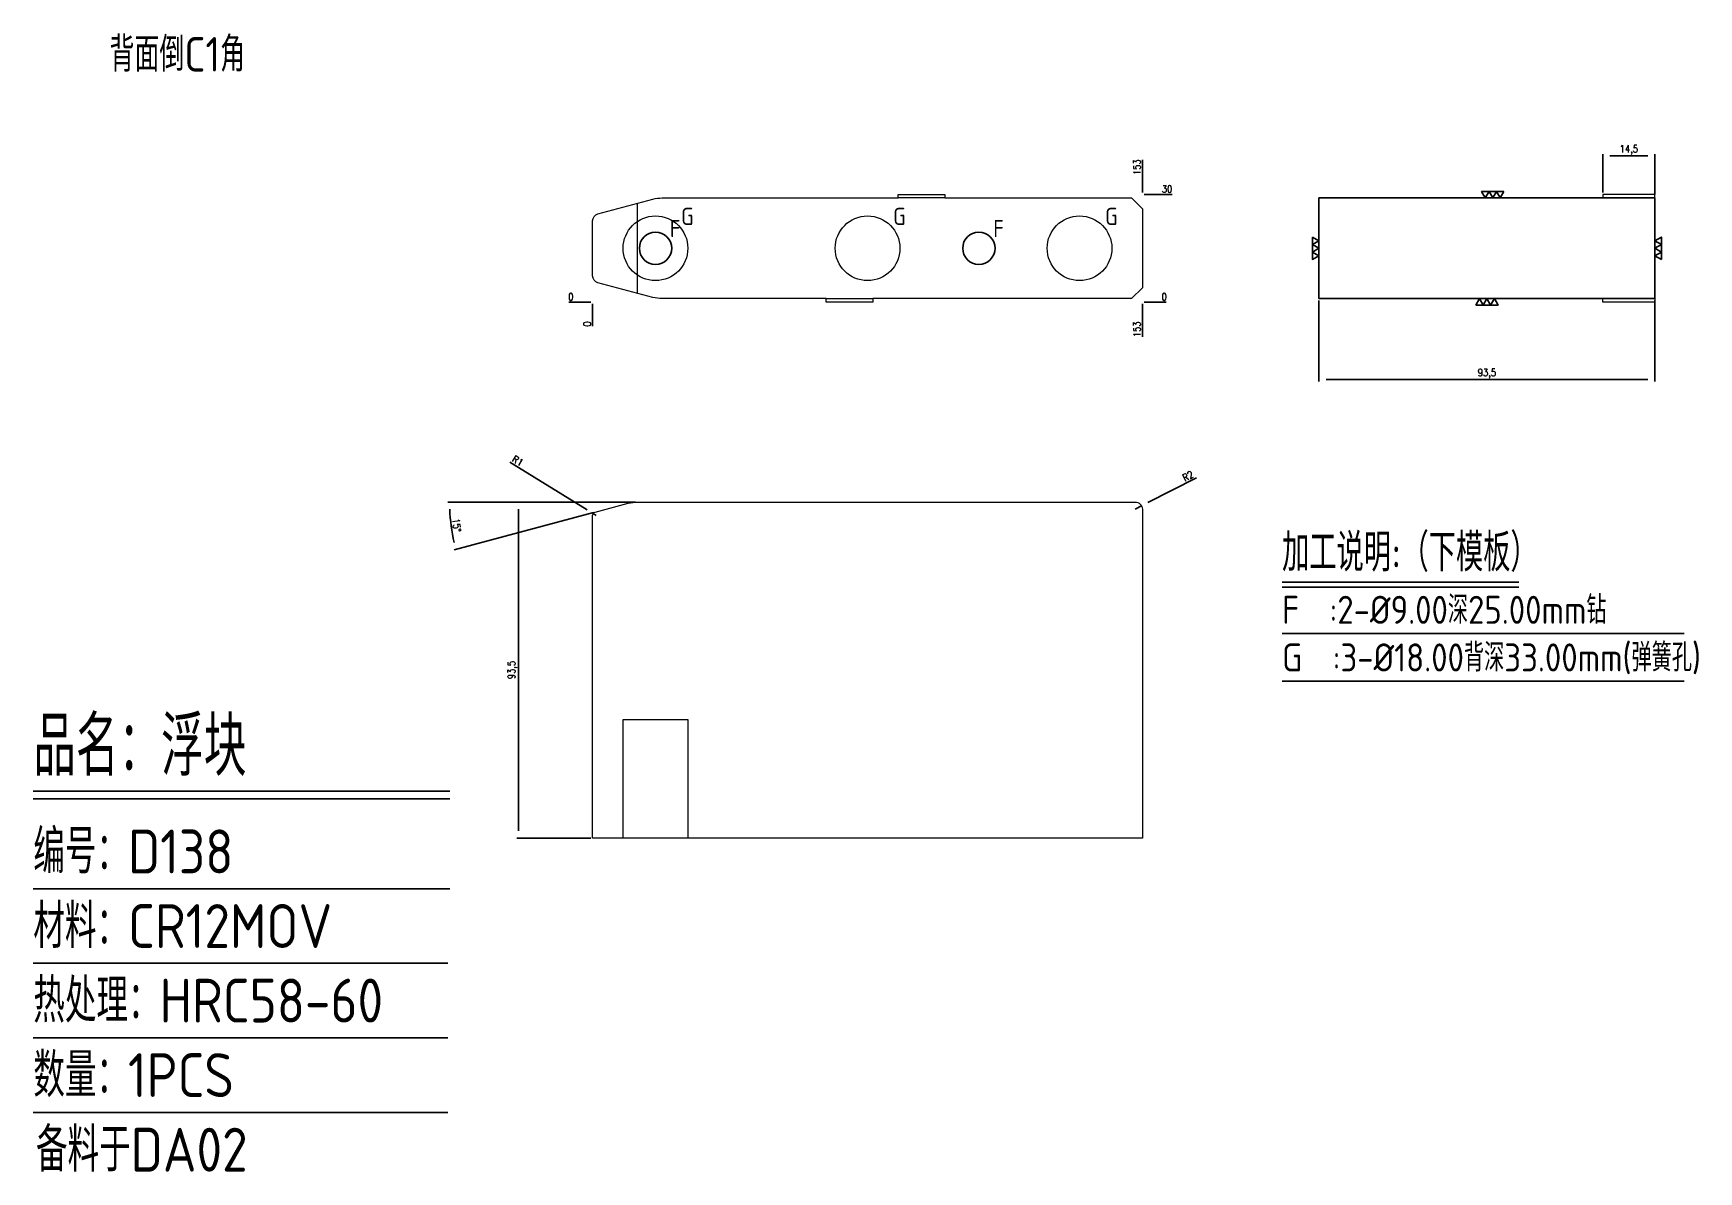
# Model space of a CAD drawing. Header units: millimetres. Extents: x 90242 to 90706, y -7950 to -7633.
import ezdxf
from ezdxf.enums import TextEntityAlignment as Align

# ---------------------------------------------------------------- set-up
doc = ezdxf.new("R2010")
doc.units = ezdxf.units.MM
doc.linetypes.add('DASHED', pattern=[0])
doc.linetypes.add('HIDDEN', pattern=[0])
for name, color, linetype in [('DIE_P', 2, 'Continuous'), ('DIM', 4, 'Continuous'), ('TEXT', 4, 'Continuous')]:
    doc.layers.add(name, color=color, linetype=linetype)
doc.styles.add('gbenor', font='gbenor.shx', dxfattribs={"bigfont": 'gbcbig.shx'})
doc.styles.get("Standard").update_dxf_attribs({"font": 'txt.shx', "width": 0.85, "bigfont": 'ctxt.shx'})
doc.dimstyles.new('T-2-WX', dxfattribs={"dimtxt": 2, "dimasz": 2, "dimexe": 0.5, "dimexo": 0.5, "dimgap": 0.5, "dimtad": 1, "dimtxsty": 'Standard', "dimblk": 'OPEN30', "dimcen": 0, "dimazin": 3, "dimtfac": 1, "dimtmove": 0, "dimatfit": 3, "dimldrblk": 'OPEN30', "dimlwd": -1, "dimlwe": -1})

# ---------------------------------------------------------------- blocks, each defined once
blk = doc.blocks.new('*D7579')
at = {"layer": 'Defpoints', "color": 0}
for p in [(90377.27, -7763.42), (90410.32, -7763.42), (90397.86, -7856.92)]:
    blk.add_point(p, dxfattribs=at)
at = {"layer": 'DIM', "color": 0}
for p, q in [((90409.82, -7763.42), (90376.77, -7763.42)), ((90377.27, -7854.92), (90377.27, -7765.42)), ((90397.36, -7856.92), (90376.77, -7856.92))]:
    blk.add_line(p, q, dxfattribs=at)
at = {"layer": 'DIM', "color": 0, "insert": (90375.58, -7810.17), "char_height": 2, "attachment_point": 5, "rotation": 90}
blk.add_mtext('93,5', dxfattribs=at)
blk = doc.blocks.new('_Open30')
blk = doc.blocks.new('*D7580')
at = {"layer": 'Defpoints', "color": 0}
for p in [(90398.01, -7766.65), (90398.86, -7767.17)]:
    blk.add_point(p, dxfattribs=at)
at = {"layer": 'DIM', "color": 0}
for p, q in [((90396.31, -7765.6), (90374.84, -7752.36)), ((90398.86, -7767.17), (90398.01, -7766.65))]:
    blk.add_line(p, q, dxfattribs=at)
at = {"layer": 'DIM', "color": 0, "insert": (90377.02, -7751.94), "char_height": 2, "attachment_point": 5, "rotation": 328.3378}
blk.add_mtext('R1', dxfattribs=at)
blk = doc.blocks.new('*D7581')
at = {"layer": 'Defpoints', "color": 0}
for p in [(90410.13, -7763.42), (90548.86, -7763.42), (90358.25, -7767.86), (90398.6, -7766.21), (90407.73, -7763.76)]:
    blk.add_point(p, dxfattribs=at)
at = {"layer": 'DIM', "color": 0}
for p, q in [((90408.5, -7763.42), (90357.56, -7763.42)), ((90398.12, -7766.34), (90359.31, -7776.73))]:
    blk.add_line(p, q, dxfattribs=at)
blk.add_arc((90409, -7763.42), 50.94, 182.2498, 192.7502, dxfattribs=at)
at = {"layer": 'DIM', "color": 0, "insert": (90360.03, -7769.87), "char_height": 2, "attachment_point": 5, "rotation": 277.5}
blk.add_mtext('15%%d', dxfattribs=at)
blk = doc.blocks.new('*D7582')
at = {"layer": 'Defpoints', "color": 0}
for p in [(90548.86, -7765.42), (90550.64, -7764.5)]:
    blk.add_point(p, dxfattribs=at)
at = {"layer": 'DIM', "color": 0}
for p, q in [((90552.42, -7763.59), (90565.9, -7756.64)), ((90548.86, -7765.42), (90550.64, -7764.5))]:
    blk.add_line(p, q, dxfattribs=at)
at = {"layer": 'DIM', "color": 0, "insert": (90563.54, -7756.17), "char_height": 2, "attachment_point": 5, "rotation": 27.2701}
blk.add_mtext('R2', dxfattribs=at)
blk = doc.blocks.new('*D7583')
at = {"layer": 'Defpoints', "color": 0}
for p in [(90600, -7706.8), (90693.5, -7706.8), (90600, -7729.36)]:
    blk.add_point(p, dxfattribs=at)
at = {"layer": 'DIM', "color": 0}
for p, q in [((90600, -7707.3), (90600, -7729.86)), ((90693.5, -7707.3), (90693.5, -7729.86)), ((90691.5, -7729.36), (90602, -7729.36))]:
    blk.add_line(p, q, dxfattribs=at)
at = {"layer": 'DIM', "color": 0, "insert": (90646.75, -7727.67), "char_height": 2, "attachment_point": 5}
blk.add_mtext('93,5', dxfattribs=at)
blk = doc.blocks.new('*D7584')
at = {"layer": 'Defpoints', "color": 0}
for p in [(90693.5, -7667.1), (90679, -7677.8), (90693.5, -7678.3)]:
    blk.add_point(p, dxfattribs=at)
at = {"layer": 'DIM', "color": 0}
for p, q in [((90679, -7677.3), (90679, -7666.6)), ((90681, -7667.1), (90691.5, -7667.1)), ((90693.5, -7677.8), (90693.5, -7666.6))]:
    blk.add_line(p, q, dxfattribs=at)
at = {"layer": 'DIM', "color": 0, "insert": (90686.25, -7665.41), "char_height": 2, "attachment_point": 5}
blk.add_mtext('14,5', dxfattribs=at)
blk = doc.blocks.new('*D7585')
at = {"layer": 'Defpoints', "color": 0}
for p in [(90397.86, -7707.8), (90550.86, -7707.8), (90555.86, -7707.8)]:
    blk.add_point(p, dxfattribs=at)
at = {"layer": 'DIM', "color": 0}
blk.add_line((90551.36, -7707.8), (90557.49, -7707.8), dxfattribs=at)
at = {"layer": 'DIM', "color": 0, "insert": (90556.93, -7706.3), "char_height": 2, "attachment_point": 5}
blk.add_mtext('0', dxfattribs=at)
blk = doc.blocks.new('*D7586')
at = {"layer": 'Defpoints', "color": 0}
for p in [(90550.86, -7677.8), (90555.86, -7677.8), (90397.86, -7707.8)]:
    blk.add_point(p, dxfattribs=at)
at = {"layer": 'DIM', "color": 0}
for p, q in [((90551.36, -7677.8), (90554.86, -7677.8)), ((90554.86, -7677.8), (90551.86, -7677.8)), ((90551.86, -7677.8), (90559.11, -7677.8))]:
    blk.add_line(p, q, dxfattribs=at)
at = {"layer": 'DIM', "color": 0, "insert": (90557.74, -7676.3), "char_height": 2, "attachment_point": 5}
blk.add_mtext('30', dxfattribs=at)
blk = doc.blocks.new('*D7587')
at = {"layer": 'Defpoints', "color": 0}
for p in [(90392.86, -7707.8), (90397.86, -7707.8), (90397.86, -7707.8)]:
    blk.add_point(p, dxfattribs=at)
at = {"layer": 'DIM', "color": 0}
blk.add_line((90397.36, -7707.8), (90391.23, -7707.8), dxfattribs=at)
at = {"layer": 'DIM', "color": 0, "insert": (90391.8, -7706.3), "char_height": 2, "attachment_point": 5}
blk.add_mtext('0', dxfattribs=at)
blk = doc.blocks.new('*D7588')
at = {"layer": 'Defpoints', "color": 0}
for p in [(90397.86, -7707.8), (90550.86, -7707.8), (90550.86, -7712.8)]:
    blk.add_point(p, dxfattribs=at)
at = {"layer": 'DIM', "color": 0}
for p, q in [((90550.86, -7708.3), (90550.86, -7711.8)), ((90550.86, -7711.8), (90550.86, -7708.8)), ((90550.86, -7708.8), (90550.86, -7717.43))]:
    blk.add_line(p, q, dxfattribs=at)
at = {"layer": 'DIM', "color": 0, "insert": (90549.36, -7715.36), "char_height": 2, "attachment_point": 5, "rotation": 90}
blk.add_mtext('153', dxfattribs=at)
blk = doc.blocks.new('*D7589')
at = {"layer": 'Defpoints', "color": 0}
for p in [(90397.86, -7707.8), (90397.86, -7707.8), (90397.86, -7712.8)]:
    blk.add_point(p, dxfattribs=at)
at = {"layer": 'DIM', "color": 0}
blk.add_line((90397.86, -7708.3), (90397.86, -7714.43), dxfattribs=at)
at = {"layer": 'DIM', "color": 0, "insert": (90396.36, -7713.87), "char_height": 2, "attachment_point": 5, "rotation": 90}
blk.add_mtext('0', dxfattribs=at)
blk = doc.blocks.new('*D7590')
at = {"layer": 'Defpoints', "color": 0}
for p in [(90550.86, -7672.8), (90550.86, -7677.8), (90397.86, -7707.8)]:
    blk.add_point(p, dxfattribs=at)
at = {"layer": 'DIM', "color": 0}
for p, q in [((90550.86, -7676.8), (90550.86, -7668.17)), ((90550.86, -7677.3), (90550.86, -7673.8)), ((90550.86, -7673.8), (90550.86, -7676.8))]:
    blk.add_line(p, q, dxfattribs=at)
at = {"layer": 'DIM', "color": 0, "insert": (90549.36, -7670.23), "char_height": 2, "attachment_point": 5, "rotation": 90}
blk.add_mtext('153', dxfattribs=at)

msp = doc.modelspace()

# ---------------------------------------------------------------- linework, layer by layer
at = {"layer": 'DIE_P', "linetype": 'Continuous', "lineweight": 15}
for p, q in [((90495.861, -7678.798), (90482.861, -7678.798)), ((90462.861, -7706.799), (90475.861, -7706.799))]:
    msp.add_line(p, q, dxfattribs=at)
msp.add_lwpolyline([(90462.861, -7706.799), (90417.179, -7706.799, -0.0655435), (90414.591, -7706.458), (90399.345, -7702.373, -0.3394543), (90397.862, -7700.441), (90397.862, -7685.156, -0.3394543), (90399.345, -7683.224), (90414.591, -7679.139, -0.0655435), (90417.179, -7678.798), (90482.861, -7678.798), (90482.861, -7677.798), (90495.861, -7677.798), (90495.861, -7678.798), (90547.86, -7678.798), (90550.86, -7681.798), (90550.86, -7703.799), (90547.86, -7706.799), (90475.861, -7706.799), (90475.861, -7707.799), (90462.861, -7707.799)], format="xyb", close=True, dxfattribs=at)
at = {"layer": 'DIE_P', "color": 2}
msp.add_lwpolyline([(90600, -7678.798), (90693.5, -7678.798), (90693.5, -7706.799), (90600, -7706.799)], close=True, dxfattribs=at)
at = {"layer": 'DIE_P', "color": 4}
for points in [[(90651.498, -7676.998), (90650.459, -7678.798), (90649.42, -7676.998), (90648.381, -7678.798), (90647.341, -7676.998), (90646.302, -7678.798), (90645.263, -7676.998), (90651.498, -7676.998)], [(90598.2, -7689.681), (90600, -7690.72), (90598.2, -7691.759), (90600, -7692.799), (90598.2, -7693.838), (90600, -7694.877), (90598.2, -7695.916), (90598.2, -7689.681)], [(90695.3, -7695.916), (90693.5, -7694.877), (90695.3, -7693.838), (90693.5, -7692.799), (90695.3, -7691.759), (90693.5, -7690.72), (90695.3, -7689.681), (90695.3, -7695.916)], [(90643.633, -7708.599), (90644.672, -7706.799), (90645.711, -7708.599), (90646.75, -7706.799), (90647.79, -7708.599), (90648.829, -7706.799), (90649.868, -7708.599), (90643.633, -7708.599)]]:
    msp.add_lwpolyline(points, close=True, dxfattribs=at)
at = {"layer": 'DIE_P', "linetype": 'Continuous', "lineweight": 15}
for points in [[(90693.5, -7677.798), (90679, -7677.798), (90679, -7678.798), (90693.5, -7678.798)], [(90693.5, -7707.799), (90679, -7707.799), (90679, -7706.799), (90693.5, -7706.799)]]:
    msp.add_lwpolyline(points, close=True, dxfattribs=at)
at = {"layer": 'DIE_P', "lineweight": 15}
msp.add_lwpolyline([(90410.315, -7705.312), (90410.315, -7680.285)], dxfattribs=at)
at = {"layer": 'DIE_P', "color": 2, "linetype": 'Continuous', "lineweight": 15}
msp.add_lwpolyline([(90410.135, -7763.42), (90548.86, -7763.42, -0.4142136), (90550.86, -7765.42), (90550.86, -7856.92), (90397.862, -7856.92), (90397.862, -7767.172, -0.3394543), (90398.604, -7766.206), (90407.727, -7763.761, -0.0655435), (90410.315, -7763.42)], format="xyb", dxfattribs=at)
at = {"layer": 'DIE_P', "linetype": 'HIDDEN', "lineweight": 15, "ltscale": 5}
msp.add_lwpolyline([(90406.352, -7823.92), (90424.352, -7823.92), (90424.352, -7856.92), (90406.352, -7856.92)], close=True, dxfattribs=at)
at = {"layer": 'DIE_P', "color": 52, "linetype": 'DASHED', "lineweight": 15, "ltscale": 0.5}
for centre in [(90415.352, -7692.799), (90474.371, -7692.799), (90533.37, -7692.799)]:
    msp.add_circle(centre, 9, dxfattribs=at)
at = {"layer": 'DIE_P', "linetype": 'Continuous'}
for centre in [(90415.362, -7692.799), (90505.362, -7692.799)]:
    msp.add_circle(centre, 4.5, dxfattribs=at)
at = {"layer": 'DIM', "color": 4, "linetype": 'Continuous', "lineweight": 25}
for p, q in [((90242.192, -7843.884), (90358.075, -7843.884)), ((90242.192, -7846.02), (90358.075, -7846.02)), ((90242.192, -7871.039), (90358.075, -7871.039)), ((90242.192, -7891.785), (90357.572, -7891.785)), ((90242.192, -7912.532), (90357.572, -7912.532)), ((90242.192, -7933.279), (90357.572, -7933.279))]:
    msp.add_line(p, q, dxfattribs=at)
at = {"layer": 'TEXT', "color": 3}
for p, q in [((90589.73, -7785.73), (90655.625, -7785.73)), ((90589.73, -7787.095), (90655.625, -7787.095)), ((90589.73, -7800.043), (90701.653, -7800.043)), ((90589.73, -7813.303), (90701.653, -7813.303))]:
    msp.add_line(p, q, dxfattribs=at)

# ---------------------------------------------------------------- texts
at = {"layer": 'DIM', "color": 3, "linetype": 'Continuous', "lineweight": 25, "style": 'gbenor'}
for s, height, p in [('品名：浮块', 16.4755, (90242.192, -7839.613)), ('编号：D138', 12.2041, (90242.192, -7866.767)), ('材料：CR12MOV ', 12.20409, (90242.192, -7887.514)), ('热处理：HRC58-60', 12.20409, (90242.192, -7908.261)), ('数量：1PCS', 12.2041, (90242.192, -7929.008)), ('备料于DA02', 12.2041, (90242.934, -7949.755))]:
    msp.add_text(s, height=height, dxfattribs=at).set_placement(p)
at = {"layer": 'TEXT', "color": 4, "lineweight": 18, "style": 'gbenor'}
msp.add_text('背面倒C1角', height=9.6263, dxfattribs=at).set_placement((90263.418, -7643.635))
at = {"layer": 'TEXT', "color": 4, "style": 'gbenor'}
for s, p in [('G', (90424.222, -7683.929)), ('G', (90483.241, -7683.929)), ('G', (90542.24, -7683.929)), ('F', (90420.835, -7687.326)), ('F', (90510.835, -7687.326))]:
    msp.add_text(s, height=4.8, dxfattribs=at).set_placement(p, align=Align.MIDDLE_CENTER)
for s, height, p in [('加工说明:（下模板）', 10.53, (90589.73, -7782.727)), ('F  :2-%%c9.00深25.00mm钻', 7.8, (90589.73, -7797.313)), ('G  :3-%%c18.00背深33.00mm(弹簧孔)', 7.8, (90589.73, -7810.573))]:
    msp.add_text(s, height=height, dxfattribs=at).set_placement(p)

# ---------------------------------------------------------------- dimensions: what is measured, and where the dimension line sits
at = {"layer": 'DIM', "color": 4}
dim = msp.add_linear_dim(base=(90693.5, -7667.105), p1=(90679, -7677.798), p2=(90693.5, -7678.298), dimstyle='T-2-WX', dxfattribs=at)
dim.commit()
dim.dimension.update_dxf_attribs({"geometry": '*D7584', "text_midpoint": (90686.25, -7665.414)})
for feature_location, offset, dtype, origin, picture, middle in [((90550.86, -7677.798), (0, 5), 1, (90397.862, -7707.799), '*D7590', (90549.36, -7670.234)), ((90550.86, -7677.798), (5, 0), 0, (90397.862, -7707.799), '*D7586', (90557.736, -7676.298)), ((90397.86234646, -7707.798807384), (-5, 0), 0, (90397.86234646, -7707.798807384), '*D7587', (90391.795679793, -7706.298807384)), ((90397.86234646, -7707.798807384), (0, -5), 1, (90397.86234646, -7707.798807384), '*D7589', (90396.36234646, -7713.865474051)), ((90550.859985138, -7707.798807384), (5, 0), 0, (90397.86234646, -7707.798807384), '*D7585', (90556.926651804, -7706.298807384)), ((90550.86, -7707.799), (0, -5), 1, (90397.862, -7707.799), '*D7588', (90549.36, -7715.363))]:
    dim = msp.add_ordinate_dim(feature_location=feature_location, offset=offset, dtype=dtype, origin=origin, dimstyle='T-2-WX', dxfattribs=at)
    dim.commit()
    dim.dimension.update_dxf_attribs({"geometry": picture, "text_midpoint": middle})
dim = msp.add_linear_dim(base=(90600, -7729.363), p1=(90693.5, -7706.799), p2=(90600, -7706.799), dimstyle='T-2-WX', dxfattribs=at)
dim.commit()
dim.dimension.update_dxf_attribs({"geometry": '*D7583', "text_midpoint": (90646.75, -7729.363), "dimtype": 160})
for center, mpoint, picture, middle in [((90398.862, -7767.172), (90398.011, -7766.647), '*D7580', (90376.23, -7753.214)), ((90548.86, -7765.42), (90550.638, -7764.504), '*D7582', (90564.228, -7757.498))]:
    dim = msp.add_radius_dim(center=center, mpoint=mpoint, dimstyle='T-2-WX', dxfattribs=at)
    dim.commit()
    dim.dimension.update_dxf_attribs({"geometry": picture, "text_midpoint": middle, "dimtype": 164})
dim = msp.add_angular_dim_2l(base=(90358.255, -7767.86), line1=((90410.135, -7763.42), (90548.86, -7763.42)), line2=((90398.604, -7766.206), (90407.727, -7763.761)), dimstyle='T-2-WX', dxfattribs=at)
dim.commit()
dim.dimension.update_dxf_attribs({"geometry": '*D7581', "text_midpoint": (90360.031, -7769.867)})
dim = msp.add_linear_dim(base=(90377.267, -7763.42), p1=(90397.862, -7856.92), p2=(90410.315, -7763.42), angle=90, dimstyle='T-2-WX', dxfattribs=at)
dim.commit()
dim.dimension.update_dxf_attribs({"geometry": '*D7579', "text_midpoint": (90375.576, -7810.17)})

doc.saveas('drawing.dxf')
